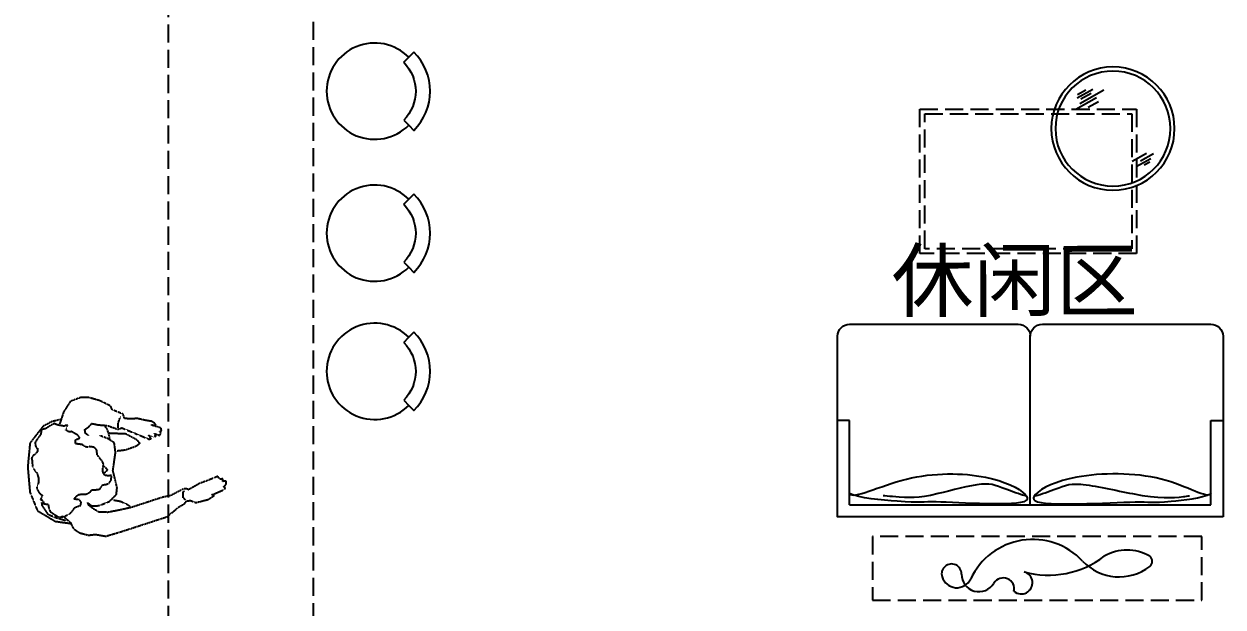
# Model space of a CAD drawing. Header units: millimetres. Extents: x 285006 to 3037698, y -2820855 to 192241.
# Drawn here: x 856526 to 861504, y -53906 to -51483 of the extents above; entities that cross this region are included whole.
import ezdxf
from ezdxf.enums import TextEntityAlignment as Align

# ---------------------------------------------------------------- set-up
doc = ezdxf.new("R2010")
doc.units = ezdxf.units.MM
doc.linetypes.add('DASH', pattern=[0.35, 0.25, -0.1])
for name, color, linetype in [('FF-FURN', 51, 'Continuous'), ('FF-FURN--02', 8, 'DASH'), ('FF-TEXT', 50, 'Continuous'), ('KP5.00 Level 5 Keyplan$0$IFF-ART', 120, 'Continuous')]:
    doc.layers.add(name, color=color, linetype=linetype)
doc.styles.add('DIA', font='')
doc.styles.get('DIA').set_extended_font_data('SimSun')

# ---------------------------------------------------------------- blocks, each defined once
blk = doc.blocks.new('A$C20967D04')
at = {"color": 0, "linetype": 'Continuous'}
for p, q in [((-120.2, 109.8), (-141.4, 88.6)), ((120.2, 109.8), (141.4, 88.6))]:
    blk.add_line(p, q, dxfattribs=at)
blk.add_lwpolyline([(-162.6, 67.4), (-141.4, 88.6, -2.414214), (141.4, 88.6), (162.6, 67.4, -0.414214), (-162.6, 67.4, -0.414214)], format="xyb", dxfattribs=at)
blk.add_arc((0, 230), 170, 225, 315, dxfattribs=at)
blk = doc.blocks.new('A$C59637B09')
at = {"layer": 'FF-FURN--02'}
for p, q in [((-85.6, 668.9), (-34, 681.2)), ((-34, 681.2), (44.4, 662.7)), ((-211.5, 600.8), (-197, 633.8)), ((-197, 633.8), (-166.1, 656.5)), ((-166.1, 656.5), (-122.7, 670.9)), ((-122.7, 670.9), (-85.6, 668.9)), ((44.4, 662.7), (285.7, 598.8)), ((-376.5, 530.8), (-287.8, 590.5)), ((-320.8, 555.5), (-349.7, 506)), ((-281.6, 574), (-320.8, 555.5)), ((-311.3, 539.2), (-286.1, 558.2)), ((-287.8, 590.5), (-203.2, 607)), ((-286.1, 558.2), (-267.2, 570.8)), ((-234.1, 590.5), (-281.6, 574)), ((-267.2, 570.8), (-246.2, 568.7)), ((-253.3, 566.3), (-242.4, 569.9)), ((-246.2, 568.7), (-214.6, 558.2)), ((-242.4, 569.9), (-211.5, 600.8)), ((-214.6, 558.2), (-197.8, 543.4)), ((-62.9, 555.5), (-87.7, 539)), ((-17.5, 559.6), (-62.9, 555.5)), ((32, 553.4), (-17.5, 559.6)), ((106.2, 541.1), (32, 553.4)), ((285.7, 598.8), (349.7, 551.4)), ((-409.5, 433.9), (-376.5, 530.8)), ((-349.7, 506), (-351.3, 488.9)), ((-342.9, 497.2), (-319.7, 501.4)), ((-342.9, 488.8), (-342.9, 497.2)), ((-319.7, 501.4), (-317.6, 520.3)), ((-317.6, 520.3), (-311.3, 539.2)), ((-197.8, 543.4), (-183.1, 524.5)), ((-183.1, 524.5), (-153.6, 516.1)), ((-149.4, 499.3), (-159.9, 486.7)), ((-153.6, 516.1), (-149.4, 499.3)), ((-116.6, 504), (-98, 522.5)), ((-110.4, 520.4), (-116.6, 504)), ((-87.7, 539), (-110.4, 520.4)), ((-98, 522.5), (-58.8, 522.5)), ((-58.8, 522.5), (-5.2, 504)), ((-5.2, 504), (32, 471)), ((15.5, 497.8), (50.5, 506)), ((50.5, 506), (85.6, 524.6)), ((85.6, 524.6), (98, 534.9)), ((269.2, 497.8), (106.2, 541.1)), ((310.5, 491.6), (269.2, 497.8)), ((349.7, 551.4), (378.5, 536.9)), ((386.8, 520.4), (372.4, 506)), ((372.4, 506), (374.4, 477.2)), ((378.5, 536.9), (388.9, 524.6)), ((388.9, 524.6), (409.5, 522.5)), ((409.5, 522.5), (436.3, 534.9)), ((436.3, 534.9), (500.3, 522.5)), ((500.3, 522.5), (533.3, 504)), ((533.3, 504), (520.9, 499.8)), ((520.9, 499.8), (589, 475.1)), ((-413.6, 304), (-409.5, 433.9)), ((-372.3, 419.5), (-361.8, 440.5)), ((-361.8, 440.5), (-355.5, 446.8)), ((-357.6, 474.1), (-349.2, 478.3)), ((-353.4, 467.8), (-357.6, 474.1)), ((-355.5, 446.8), (-347.1, 453.1)), ((-347.1, 453.1), (-353.4, 467.8)), ((-349.2, 478.3), (-347.1, 476.2)), ((-347.1, 476.2), (-342.9, 488.8)), ((-170.5, 484.6), (-185.2, 482.5)), ((-185.2, 482.5), (-172.6, 467.8)), ((-172.6, 467.8), (-159.9, 459.4)), ((-159.9, 486.7), (-170.5, 484.6)), ((-159.9, 459.4), (-141, 459.4)), ((-141, 459.4), (-117.9, 459.4)), ((-117.9, 459.4), (-99, 448.9)), ((-99, 448.9), (-92.7, 440.5)), ((-92.7, 440.5), (-75.8, 440.5)), ((-75.8, 440.5), (-50.6, 438.4)), ((-50.6, 438.4), (-42.2, 425.8)), ((38.2, 435.9), (21.7, 347.3)), ((32, 471), (38.2, 435.9)), ((378.5, 460.7), (310.5, 491.6)), ((374.4, 477.2), (382.7, 471)), ((395.1, 462.7), (378.5, 460.7)), ((403.3, 466.9), (395.1, 462.7)), ((461.1, 438), (403.3, 466.9)), ((502.3, 425.6), (461.1, 438)), ((580.7, 433.9), (580.7, 421.5)), ((597.2, 433.9), (580.7, 433.9)), ((591, 466.9), (582.8, 462.7)), ((582.8, 462.7), (597.2, 450.4)), ((589, 475.1), (591, 466.9)), ((597.2, 450.4), (597.2, 433.9)), ((-372.3, 409), (-372.3, 419.5)), ((-366, 396.4), (-372.3, 409)), ((-361.8, 381.7), (-366, 396.4)), ((-361.8, 362.8), (-361.8, 381.7)), ((-42.2, 425.8), (-35.9, 417.4)), ((-35.9, 417.4), (-14.9, 415.3)), ((-21.2, 369.1), (-29.6, 354.4)), ((-2.3, 373.3), (-21.2, 369.1)), ((-14.9, 415.3), (-2.3, 411.1)), ((-2.3, 411.1), (10.4, 394.3)), ((12.5, 371.2), (-2.3, 373.3)), ((10.4, 394.3), (12.5, 371.2)), ((556, 407.1), (502.3, 425.6)), ((566.3, 421.5), (556, 407.1)), ((580.7, 421.5), (566.3, 421.5)), ((-389.1, 299.7), (-380.7, 320.8)), ((-380.7, 320.8), (-368.1, 337.6)), ((-368.1, 337.6), (-361.8, 362.8)), ((-29.6, 354.4), (-29.6, 331.3)), ((-29.6, 331.3), (-23.3, 316.6)), ((-23.3, 316.6), (-29.6, 297.6)), ((-27.8, 318.5), (-28.3, 317.6)), ((-28.1, 360.1), (-27.8, 357.6)), ((-27.8, 357.6), (-15.5, 351.4)), ((-15.5, 330.8), (-27.8, 318.5)), ((-15.5, 351.4), (-5.2, 341.1)), ((-5.2, 341.1), (-15.5, 330.8)), ((21.7, 347.3), (40.2, 254.6)), ((-395.1, 182.4), (-413.6, 304)), ((-391.2, 261.9), (-389.1, 272.4)), ((-387, 251.4), (-391.2, 261.9)), ((-389.1, 272.4), (-389.1, 299.7)), ((-372.3, 240.9), (-387, 251.4)), ((-46.4, 274.5), (-54.8, 259.8)), ((-54.8, 259.8), (-54.8, 243)), ((-29.6, 297.6), (-46.4, 274.5)), ((40.2, 254.6), (36.1, 205.1)), ((89.7, 246.3), (46.4, 248.4)), ((147.5, 229.8), (89.7, 246.3)), ((-359.7, 228.3), (-372.3, 240.9)), ((-368.1, 196.8), (-363.9, 207.3)), ((-368.1, 180), (-368.1, 196.8)), ((-363.9, 207.3), (-357.6, 211.5)), ((-357.6, 211.5), (-359.7, 228.3)), ((-151.5, 201), (-162.1, 198.9)), ((-162.1, 198.9), (-162.1, 180)), ((-128.4, 205.2), (-151.5, 201)), ((-113.7, 217.8), (-128.4, 205.2)), ((-99, 219.9), (-113.7, 217.8)), ((-92.7, 217.8), (-99, 219.9)), ((-69.5, 222), (-92.7, 217.8)), ((-56.9, 234.6), (-69.5, 222)), ((-54.8, 243), (-56.9, 234.6)), ((36.1, 205.1), (5.2, 182.4)), ((98, 161.8), (151.6, 194.8)), ((143.4, 161.8), (215.6, 196.8)), ((166.1, 215.4), (147.5, 229.8)), ((151.6, 194.8), (166.1, 215.4)), ((215.6, 196.8), (225.9, 194.8)), ((225.9, 194.8), (215.6, 176.2)), ((215.6, 176.2), (240.3, 188.6)), ((240.3, 188.6), (250.6, 184.5)), ((250.6, 184.5), (244.5, 170)), ((-322.8, 100), (-395.1, 182.4)), ((-357.6, 165.3), (-368.1, 180)), ((-345, 150.6), (-357.6, 165.3)), ((-336.6, 138), (-345, 150.6)), ((-334.5, 125.4), (-336.6, 138)), ((-334.5, 112.8), (-334.5, 125.4)), ((-193.6, 135.9), (-208.3, 125.4)), ((-208.3, 125.4), (-199.9, 108.6)), ((-178.9, 135.9), (-193.6, 135.9)), ((-149.4, 154.8), (-178.9, 135.9)), ((-162.1, 180), (-149.4, 173.7)), ((-149.4, 173.7), (-147.3, 177.9)), ((-138.9, 169.5), (-149.4, 154.8)), ((-147.3, 177.9), (-138.9, 169.5)), ((-108.3, 149.4), (-110.4, 128.8)), ((-110.4, 128.8), (-89.7, 116.5)), ((-93.9, 159.7), (-108.3, 149.4)), ((5.2, 182.4), (-36.1, 163.9)), ((5.2, 135), (-9.3, 114.4)), ((15.5, 182.4), (5.2, 135)), ((5.2, 114.4), (58.8, 137.1)), ((13.4, 153.6), (98, 161.8)), ((58.8, 137.1), (79.4, 130.9)), ((60.9, 130.9), (60.9, 110.3)), ((79.4, 130.9), (143.4, 161.8)), ((279.5, 143.3), (232.1, 124.7)), ((232.1, 124.7), (254.8, 126.8)), ((244.5, 170), (271.3, 180.4)), ((254.8, 126.8), (248.6, 116.5)), ((271.3, 180.4), (277.5, 170)), ((277.5, 170), (273.3, 159.7)), ((273.3, 159.7), (281.6, 157.7)), ((281.6, 157.7), (279.5, 143.3)), ((-332.4, 114.9), (-334.5, 112.8)), ((-328.2, 117), (-332.4, 114.9)), ((-309.2, 112.8), (-328.2, 117)), ((-277.5, 79.4), (-322.8, 100)), ((-288.2, 100.2), (-309.2, 112.8)), ((-265.1, 89.7), (-288.2, 100.2)), ((-225.9, 69), (-277.5, 79.4)), ((-248.3, 98.1), (-265.1, 89.7)), ((-220.9, 104.4), (-248.3, 98.1)), ((-232.1, 79.4), (-238.6, 93.2)), ((-213.5, 31.9), (-232.1, 79.4)), ((-216.7, 106.5), (-220.9, 104.4)), ((-208.3, 102.3), (-216.7, 106.5)), ((-197.8, 102.3), (-208.3, 102.3)), ((-199.9, 108.6), (-197.8, 102.3)), ((-89.7, 116.5), (-73.2, 100)), ((-73.2, 100), (-42.3, 108.2)), ((-42.3, 108.2), (-15.5, 112.3)), ((-15.5, 112.3), (5.2, 114.4)), ((60.9, 110.3), (69.1, 87.6)), ((69.1, 87.6), (77.4, 71.1)), ((95.9, 83.5), (89.7, 60.8)), ((124.8, 87.6), (95.9, 83.5)), ((161.9, 87.6), (124.8, 87.6)), ((205.3, 100), (161.9, 87.6)), ((234.1, 106.2), (205.3, 100)), ((248.6, 116.5), (234.1, 106.2)), ((-176.4, -19.6), (-213.5, 31.9)), ((27.8, 15.5), (-27.8, -15.5)), ((36.1, 36.1), (27.8, 15.5)), ((89.7, 60.8), (36.1, 36.1)), ((-122.7, -36.1), (-176.4, -19.6)), ((-81.5, -34), (-122.7, -36.1)), ((-27.8, -15.5), (-81.5, -34))]:
    blk.add_line(p, q, dxfattribs=at)
blk = doc.blocks.new('SHAFABV')
at = {"linetype": 'Continuous'}
for p, q in [((-400, 750), (-400, 800)), ((-50, 750), (-400, 750)), ((-50, -750), (-50, 750)), ((-50, 0), (-750, 0)), ((-50, -750), (-400, -750)), ((-400, -750), (-400, -800))]:
    blk.add_line(p, q, dxfattribs=at)
blk.add_lwpolyline([(0, 800), (0, -800), (-750, -800, -0.414214), (-800, -750), (-800, -50, -0.414117), (-750, 0, -0.414117), (-800, 50), (-800, 750, -0.414214), (-750, 800), (0, 800)], format="xyb", dxfattribs=at)
at = {"color": 57, "linetype": 'Continuous'}
for points, knots in [([(-97.2, 751), (-70.5, 735.5), (-185.9, 575.4), (-182.4, 176.9), (-109.2, 23.8), (-35.7, -6.6), (-71.8, 481.6), (-54.4, 510.3), (-78.7, 714.2), (-95.9, 748.5)], [0, 0, 0, 0, 250.67306, 495.616381, 704.469221, 781.08467, 1090.103246, 1266.389433, 1378.983505, 1378.983505, 1378.983505, 1378.983505]), ([(-86.2, 18.9), (-86.2, 18.9), (-121.8, 128.1), (-152, 176), (-72.2, 512.2), (-79.3, 596.7), (-86.5, 652.8), (-87.7, 661.5)], [109.74421, 109.74421, 109.74421, 109.74421, 150.4451, 231.615258, 315.928359, 459.045533, 485.485253, 485.485253, 485.485253, 485.485253]), ([(-97.2, -751), (-70.5, -735.5), (-185.9, -525.4), (-182.4, -176.9), (-109.2, -23.8), (-35.7, 6.6), (-71.8, -431.6), (-54.4, -460.3), (-78.7, -714.2), (-95.9, -748.5)], [0, 0, 0, 0, 250.67306, 495.616381, 704.469221, 781.08467, 1090.103246, 1266.389433, 1378.983505, 1378.983505, 1378.983505, 1378.983505]), ([(-86.2, -18.9), (-86.2, -18.9), (-121.8, -128.1), (-152, -176), (-72.2, -462.2), (-79.3, -496.7), (-86.5, -602.8), (-87.7, -611.5)], [109.74421, 109.74421, 109.74421, 109.74421, 150.4451, 231.615258, 315.928359, 459.045533, 485.485253, 485.485253, 485.485253, 485.485253])]:
    blk.add_open_spline(points, degree=3, knots=knots, dxfattribs=at)
blk = doc.blocks.new('餐桌')
at = {"color": 8, "linetype": 'Continuous'}
for p, q in [((28732.7, 43804.1), (28789, 43904.5)), ((28737.8, 43731.4), (28826.1, 43888.7)), ((28738, 43847.8), (28768.5, 43902)), ((28759.6, 43814.2), (28797.2, 43881.3)), ((28788.4, 43780.5), (28863.4, 43914.2)), ((28812.7, 43767.4), (28850.3, 43834.4)), ((29148.9, 43455.2), (29201.2, 43548.4)), ((29150.7, 43409.4), (29198.1, 43494)), ((29183.4, 43427.5), (29236, 43521.3)), ((29205.4, 43433.7), (29225.4, 43469.3))]:
    blk.add_line(p, q, dxfattribs=at)
blk.add_circle((28987.4, 43672.9), 400)
blk.add_circle((28987.4, 43672.9), 373.3, dxfattribs=at)

msp = doc.modelspace()

# ---------------------------------------------------------------- linework, layer by layer
at = {"layer": 'FF-FURN', "linetype": 'DASH', "ltscale": 300, "elevation": 0}
msp.add_lwpolyline([(857126.9, -51369.5), (857726.9, -51369.5), (857726.9, -54290.4), (857126.9, -54290.4)], close=True, dxfattribs=at)
at = {"layer": 'FF-FURN', "linetype": 'DASH', "ltscale": 300}
for points in [[(861145.7, -51837), (861145.7, -52437), (860245.7, -52437), (860245.7, -51837)], [(861125.7, -51857), (861125.7, -52417), (860265.7, -52417), (860265.7, -51857)], [(860048.9, -53877.9), (861416.3, -53877.9), (861416.3, -53613), (860048.9, -53613)]]:
    msp.add_lwpolyline(points, close=True, dxfattribs=at)
at = {"layer": 'KP5.00 Level 5 Keyplan$0$IFF-ART', "color": 8}
for centre, radius, start, end in [((860714.2, -53909.5), 284.4, 43.2205, 154.8889), ((860779.8, -53393.5), 379.8, 254.6036, 307.5615), ((861105.6, -53858.3), 188.9, 60.0574, 119.9426), ((861183.5, -53715.9), 26.9, 307.5615, 52.4385), ((860377.2, -53768.1), 41.3, 359.3267, 196.482), ((861073.1, -53572.3), 208, 223.2205, 307.5615), ((860398.9, -53761.7), 63.8, 196.482, 334.8889), ((860491, -53769.5), 72.5, 179.3267, 329.0456), ((860592.1, -53830.1), 45.4, 346.8328, 149.0456), ((860666.6, -53804.8), 46.8, 229.6258, 74.7091)]:
    msp.add_arc(centre, radius, start, end, dxfattribs=at)

# ---------------------------------------------------------------- block references
at = {"layer": 'FF-FURN', "linetype": 'DASH', "ltscale": 300, "xscale": -1, "rotation": 90.00000096500112}
for p in [(858212.6, -51762.8), (858212.6, -52352.7), (858212.6, -52926.7)]:
    msp.add_blockref('A$C20967D04', p, dxfattribs=at)
at = {"layer": 'FF-FURN', "linetype": 'DASH', "ltscale": 300, "xscale": -0.6400000000000001, "yscale": 0.6400000000000001, "zscale": 0.6400000000000001, "rotation": 90}
msp.add_blockref('餐桌', (888997.9, -33366.2), dxfattribs=at)
at = {"layer": 'FF-FURN', "linetype": 'DASH', "ltscale": 300, "rotation": 270}
msp.add_blockref('SHAFABV', (860704.2, -53531.1, 0), dxfattribs=at)
at = {"layer": 'FF-FURN', "xscale": -0.8099999999943052, "yscale": 0.8099999999943052, "zscale": 0.8099999999943052, "rotation": 183.2113101746492}
msp.add_blockref('A$C59637B09', (856862.6, -53059.1), dxfattribs=at)

# ---------------------------------------------------------------- texts
at = {"layer": 'FF-TEXT', "color": 50, "style": 'DIA'}
msp.add_text('休闲区', height=250, rotation=0.0848, dxfattribs=at).set_placement((860639.5, -52673.6, 0), align=Align.CENTER)

doc.saveas('drawing.dxf')
